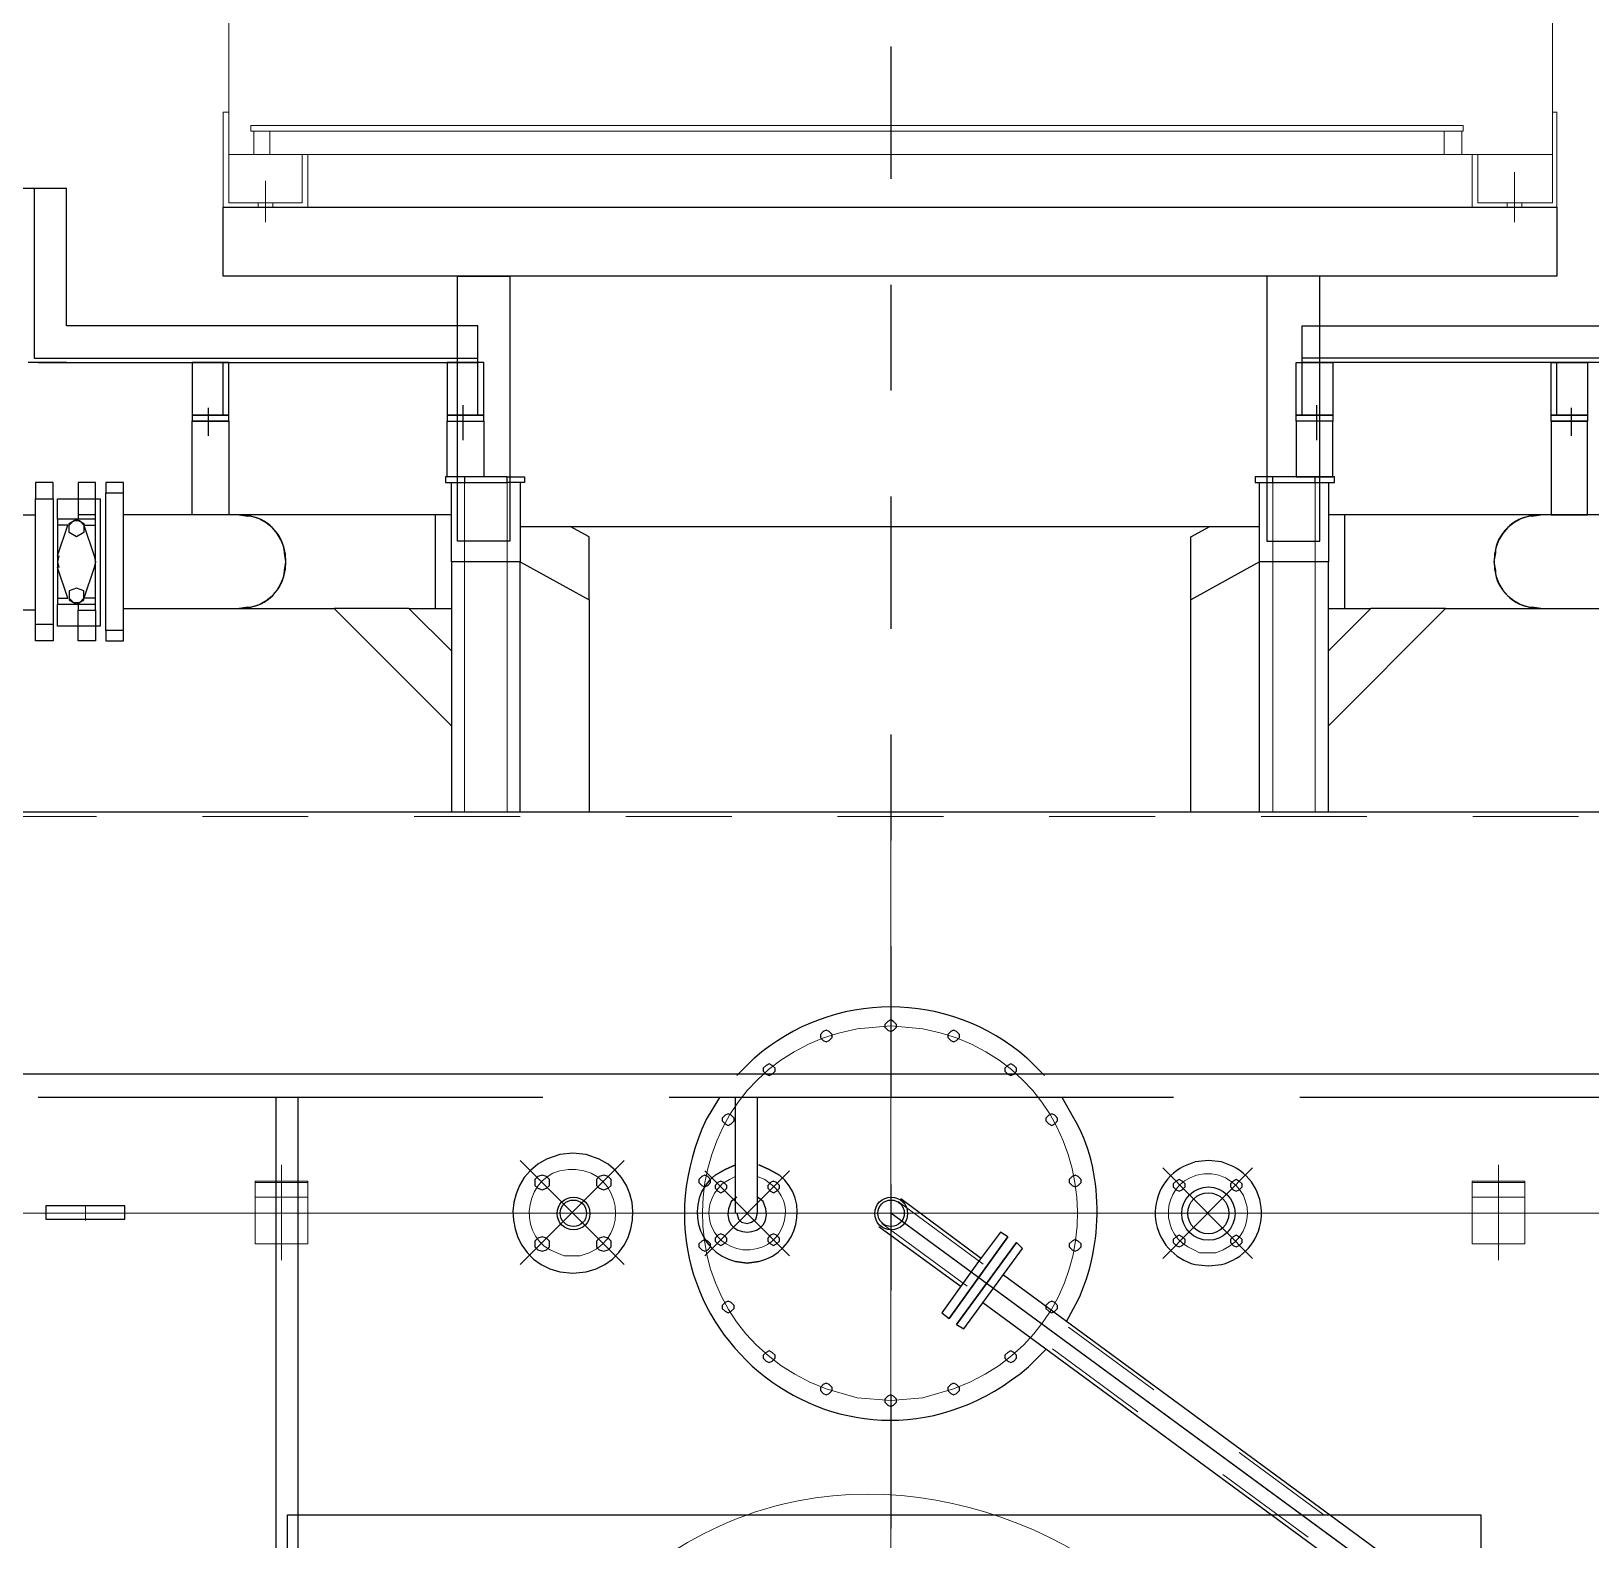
# Model space of a CAD drawing. Header units: metres. Extents: x 531689 to 532245, y 2673919 to 2674172.
# Drawn here: x 532024.292 to 532025.765, y 2674040.575 to 2674042 of the extents above; entities that cross this region are included whole.
import ezdxf

# ---------------------------------------------------------------- set-up
doc = ezdxf.new("R2010")
doc.units = ezdxf.units.M
doc.header["$MEASUREMENT"] = 0
doc.linetypes.add('CENTER', pattern=[2, 1.25, -0.25, 0.25, -0.25])
doc.linetypes.add('PDF_IMPORT', pattern=[1, 0.8, -0.2])
doc.layers.add('IDT', color=7, linetype='Continuous')

# ---------------------------------------------------------------- blocks, each defined once
blk = doc.blocks.new('IDT')
at = {"layer": 'IDT', "color": 8, "linetype": 'CENTER', "ltscale": 0.1}
blk.add_line((15.8275, 7.4232), (15.8275, 16.5476), dxfattribs=at)
at = {"layer": 'IDT', "color": 0, "lineweight": 25}
for p, q in [((15.2701, 9.6603), (15.2701, 14.3091)), ((16.3974, 14.3091), (16.3974, 9.6603)), ((15.7404, 9.4597), (15.2134, 9.847)), ((15.2037, 9.8332), (15.8275, 9.3754)), ((16.3877, 9.2661), (16.3877, 9.8359)), ((16.4085, 9.2661), (16.4085, 9.8359)), ((15.721, 9.4334), (15.1941, 9.8207)), ((16.3974, 9.6603), (15.2701, 9.6603)), ((15.8248, 9.5565), (15.822, 9.5538)), ((15.822, 9.5538), (15.822, 9.551)), ((15.822, 9.551), (15.8248, 9.5482)), ((15.8275, 9.5579), (15.8248, 9.5565)), ((15.8248, 9.5482), (15.8275, 9.5469)), ((15.8303, 9.5565), (15.8275, 9.5579)), ((15.8275, 9.5469), (15.8303, 9.5482)), ((15.8331, 9.5538), (15.8303, 9.5565)), ((15.8303, 9.5482), (15.8331, 9.551)), ((15.8331, 9.551), (15.8331, 9.5538)), ((15.7653, 9.5455), (15.7625, 9.5427)), ((15.7625, 9.5427), (15.7625, 9.54)), ((15.7625, 9.54), (15.7653, 9.5372)), ((15.7681, 9.5469), (15.7653, 9.5455)), ((15.7653, 9.5372), (15.7681, 9.5358)), ((15.7708, 9.5455), (15.7681, 9.5469)), ((15.7681, 9.5358), (15.7708, 9.5372)), ((15.7736, 9.5427), (15.7708, 9.5455)), ((15.7708, 9.5372), (15.7736, 9.54)), ((15.7736, 9.54), (15.7736, 9.5427)), ((15.8856, 9.5455), (15.8829, 9.5427)), ((15.8829, 9.5427), (15.8829, 9.54)), ((15.8829, 9.54), (15.8856, 9.5372)), ((15.8884, 9.5469), (15.8856, 9.5455)), ((15.8856, 9.5372), (15.8884, 9.5358)), ((15.8912, 9.5455), (15.8884, 9.5469)), ((15.8884, 9.5358), (15.8912, 9.5372)), ((15.8939, 9.5427), (15.8912, 9.5455)), ((15.8912, 9.5372), (15.8939, 9.54)), ((15.8939, 9.54), (15.8939, 9.5427)), ((15.6975, 9.5206), (15.6809, 9.504)), ((15.7113, 9.5151), (15.7086, 9.5123)), ((15.7086, 9.5123), (15.7086, 9.5095)), ((15.7086, 9.5095), (15.7113, 9.5068)), ((15.7141, 9.5164), (15.7113, 9.5151)), ((15.7113, 9.5068), (15.7141, 9.5054)), ((15.7169, 9.5151), (15.7141, 9.5164)), ((15.7141, 9.5054), (15.7169, 9.5068)), ((15.7196, 9.5123), (15.7169, 9.5151)), ((15.7169, 9.5068), (15.7196, 9.5095)), ((15.7196, 9.5095), (15.7196, 9.5123)), ((15.9396, 9.5151), (15.9368, 9.5123)), ((15.9368, 9.5123), (15.9368, 9.5095)), ((15.9368, 9.5095), (15.9396, 9.5068)), ((15.9423, 9.5164), (15.9396, 9.5151)), ((15.9396, 9.5068), (15.9423, 9.5054)), ((15.9451, 9.5151), (15.9423, 9.5164)), ((15.9423, 9.5054), (15.9451, 9.5068)), ((15.9479, 9.5123), (15.9451, 9.5151)), ((15.9451, 9.5068), (15.9479, 9.5095)), ((15.9479, 9.5095), (15.9479, 9.5123)), ((15.6616, 9.4777), (15.6505, 9.457)), ((15.7584, 9.4846), (15.703, 9.4086)), ((15.7086, 9.403), (15.7653, 9.4805)), ((15.7653, 9.4805), (15.7086, 9.403)), ((15.7722, 9.4749), (15.7169, 9.3975)), ((15.7169, 9.3975), (15.7722, 9.4749)), ((15.7653, 9.4805), (15.7584, 9.4846)), ((15.7791, 9.4694), (15.7722, 9.4749)), ((15.6726, 9.468), (15.6699, 9.4653)), ((15.6699, 9.4653), (15.6699, 9.4625)), ((15.6699, 9.4625), (15.6726, 9.4597)), ((15.6754, 9.4694), (15.6726, 9.468)), ((15.6726, 9.4597), (15.6754, 9.4583)), ((15.6782, 9.468), (15.6754, 9.4694)), ((15.6754, 9.4583), (15.6782, 9.4597)), ((15.6809, 9.4653), (15.6782, 9.468)), ((15.6782, 9.4597), (15.6809, 9.4625)), ((15.6809, 9.4625), (15.6809, 9.4653)), ((15.7445, 9.421), (15.7791, 9.4694)), ((15.9783, 9.468), (15.9755, 9.4653)), ((15.9755, 9.4653), (15.9755, 9.4625)), ((15.9755, 9.4625), (15.9783, 9.4597)), ((15.9811, 9.4694), (15.9783, 9.468)), ((15.9783, 9.4597), (15.9811, 9.4583)), ((15.9838, 9.468), (15.9811, 9.4694)), ((15.9811, 9.4583), (15.9838, 9.4597)), ((15.9866, 9.4653), (15.9838, 9.468)), ((15.9838, 9.4597), (15.9866, 9.4625)), ((15.9866, 9.4625), (15.9866, 9.4653)), ((15.8386, 9.3878), (15.7611, 9.4445)), ((16.1277, 9.4321), (16.1152, 9.4307)), ((16.1401, 9.4307), (16.1277, 9.4321)), ((15.5274, 9.4251), (15.5149, 9.4238)), ((15.5398, 9.4238), (15.5274, 9.4251)), ((15.7238, 9.3933), (15.7445, 9.421)), ((15.8179, 9.3615), (15.7418, 9.4182)), ((15.952, 9.421), (15.9631, 9.4224)), ((15.9631, 9.4224), (15.952, 9.421)), ((15.9631, 9.4224), (15.9741, 9.421)), ((15.9741, 9.421), (15.9631, 9.4224)), ((15.4983, 9.4058), (15.4956, 9.403)), ((15.4956, 9.403), (15.4956, 9.4003)), ((15.4956, 9.4003), (15.4983, 9.3975)), ((15.5011, 9.4072), (15.4983, 9.4058)), ((15.5039, 9.4058), (15.5011, 9.4072)), ((15.5066, 9.403), (15.5039, 9.4058)), ((15.5039, 9.3975), (15.5066, 9.4003)), ((15.5066, 9.4003), (15.5066, 9.403)), ((15.5523, 9.4058), (15.5495, 9.403)), ((15.5495, 9.403), (15.5495, 9.4003)), ((15.5495, 9.4003), (15.5523, 9.3975)), ((15.5551, 9.4072), (15.5523, 9.4058)), ((15.5578, 9.4058), (15.5551, 9.4072)), ((15.5606, 9.403), (15.5578, 9.4058)), ((15.5578, 9.3975), (15.5606, 9.4003)), ((15.5606, 9.4003), (15.5606, 9.403)), ((15.6505, 9.4099), (15.6477, 9.4072)), ((15.6477, 9.4072), (15.6477, 9.4044)), ((15.6477, 9.4044), (15.6505, 9.4016)), ((15.6533, 9.4113), (15.6505, 9.4099)), ((15.6505, 9.4016), (15.6533, 9.4003)), ((15.656, 9.4099), (15.6533, 9.4113)), ((15.6533, 9.4003), (15.656, 9.4016)), ((15.6588, 9.4072), (15.656, 9.4099)), ((15.656, 9.4016), (15.6588, 9.4044)), ((15.6588, 9.4044), (15.6588, 9.4072)), ((15.703, 9.4086), (15.7086, 9.403)), ((15.9354, 9.4044), (15.9327, 9.4016)), ((15.9327, 9.4016), (15.9327, 9.3989)), ((15.9382, 9.4058), (15.9354, 9.4044)), ((15.941, 9.4044), (15.9382, 9.4058)), ((15.9437, 9.4016), (15.941, 9.4044)), ((15.9437, 9.3989), (15.9437, 9.4016)), ((15.9852, 9.4044), (15.9824, 9.4016)), ((15.9824, 9.4016), (15.9824, 9.3989)), ((15.988, 9.4058), (15.9852, 9.4044)), ((15.9907, 9.4044), (15.988, 9.4058)), ((15.9935, 9.4016), (15.9907, 9.4044)), ((15.9935, 9.3989), (15.9935, 9.4016)), ((16.0004, 9.4099), (15.9977, 9.4072)), ((15.9977, 9.4072), (15.9977, 9.4044)), ((15.9977, 9.4044), (16.0004, 9.4016)), ((16.0032, 9.4113), (16.0004, 9.4099)), ((16.0004, 9.4016), (16.0032, 9.4003)), ((16.006, 9.4099), (16.0032, 9.4113)), ((16.0032, 9.4003), (16.006, 9.4016)), ((16.0087, 9.4072), (16.006, 9.4099)), ((16.006, 9.4016), (16.0087, 9.4044)), ((16.0087, 9.4044), (16.0087, 9.4072)), ((16.0945, 9.4099), (16.0917, 9.4072)), ((16.0917, 9.4072), (16.0917, 9.4016)), ((16.0917, 9.4016), (16.0945, 9.3989)), ((16.0986, 9.4113), (16.0945, 9.4099)), ((16.1028, 9.4099), (16.0986, 9.4113)), ((16.1055, 9.4072), (16.1028, 9.4099)), ((16.1028, 9.3989), (16.1055, 9.4016)), ((16.1055, 9.4016), (16.1055, 9.4072)), ((16.1526, 9.4099), (16.1498, 9.4072)), ((16.1498, 9.4072), (16.1498, 9.4016)), ((16.1498, 9.4016), (16.1526, 9.3989)), ((16.1567, 9.4113), (16.1526, 9.4099)), ((16.1609, 9.4099), (16.1567, 9.4113)), ((16.1636, 9.4072), (16.1609, 9.4099)), ((16.1609, 9.3989), (16.1636, 9.4016)), ((16.1636, 9.4016), (16.1636, 9.4072)), ((15.4983, 9.3975), (15.5011, 9.3961)), ((15.5011, 9.3961), (15.5039, 9.3975)), ((15.5523, 9.3975), (15.5551, 9.3961)), ((15.5551, 9.3961), (15.5578, 9.3975)), ((15.7169, 9.3975), (15.7238, 9.3933)), ((15.9327, 9.3989), (15.9354, 9.3961)), ((15.9354, 9.3961), (15.9382, 9.3947)), ((15.9382, 9.3947), (15.941, 9.3961)), ((15.941, 9.3961), (15.9437, 9.3989)), ((15.9631, 9.385), (15.9589, 9.3837)), ((15.9686, 9.3837), (15.9631, 9.385)), ((15.9824, 9.3989), (15.9852, 9.3961)), ((15.9852, 9.3961), (15.988, 9.3947)), ((15.988, 9.3947), (15.9907, 9.3961)), ((15.9907, 9.3961), (15.9935, 9.3989)), ((16.0945, 9.3989), (16.0986, 9.3975)), ((16.0986, 9.3975), (16.1028, 9.3989)), ((16.1526, 9.3989), (16.1567, 9.3975)), ((16.1567, 9.3975), (16.1609, 9.3989)), ((15.9548, 9.3809), (15.9534, 9.3754)), ((15.9534, 9.3754), (15.9534, 9.2661)), ((15.9589, 9.3837), (15.9548, 9.3809)), ((15.9714, 9.3809), (15.9686, 9.3837)), ((15.9728, 9.3754), (15.9714, 9.3809)), ((15.9741, 9.3754), (15.9741, 9.2661)), ((16.6256, 9.3809), (16.5509, 9.3809)), ((16.5509, 9.3809), (16.5509, 9.3684)), ((16.6256, 9.3684), (16.6256, 9.3809)), ((15.9382, 9.356), (15.9354, 9.3546)), ((15.941, 9.3546), (15.9382, 9.356)), ((15.9479, 9.3643), (15.9534, 9.3601)), ((15.9728, 9.3601), (15.9783, 9.3643)), ((15.988, 9.356), (15.9852, 9.3546)), ((15.9907, 9.3546), (15.988, 9.356)), ((16.5509, 9.3684), (16.6256, 9.3684)), ((15.4983, 9.3532), (15.4956, 9.3505)), ((15.4956, 9.3505), (15.4956, 9.3477)), ((15.4956, 9.3477), (15.4983, 9.3449)), ((15.5011, 9.3546), (15.4983, 9.3532)), ((15.4983, 9.3449), (15.5011, 9.3435)), ((15.5039, 9.3532), (15.5011, 9.3546)), ((15.5011, 9.3435), (15.5039, 9.3449)), ((15.5066, 9.3505), (15.5039, 9.3532)), ((15.5039, 9.3449), (15.5066, 9.3477)), ((15.5066, 9.3477), (15.5066, 9.3505)), ((15.5523, 9.3532), (15.5495, 9.3505)), ((15.5495, 9.3505), (15.5495, 9.3477)), ((15.5495, 9.3477), (15.5523, 9.3449)), ((15.5551, 9.3546), (15.5523, 9.3532)), ((15.5523, 9.3449), (15.5551, 9.3435)), ((15.5578, 9.3532), (15.5551, 9.3546)), ((15.5551, 9.3435), (15.5578, 9.3449)), ((15.5606, 9.3505), (15.5578, 9.3532)), ((15.5578, 9.3449), (15.5606, 9.3477)), ((15.5606, 9.3477), (15.5606, 9.3505)), ((15.6505, 9.3491), (15.6477, 9.3463)), ((15.6477, 9.3463), (15.6477, 9.3435)), ((15.6477, 9.3435), (15.6505, 9.3408)), ((15.6533, 9.3505), (15.6505, 9.3491)), ((15.6505, 9.3408), (15.6533, 9.3394)), ((15.656, 9.3491), (15.6533, 9.3505)), ((15.6533, 9.3394), (15.656, 9.3408)), ((15.6588, 9.3463), (15.656, 9.3491)), ((15.656, 9.3408), (15.6588, 9.3435)), ((15.6588, 9.3435), (15.6588, 9.3463)), ((15.9354, 9.3546), (15.9327, 9.3518)), ((15.9327, 9.3518), (15.9327, 9.3491)), ((15.9327, 9.3491), (15.9354, 9.3463)), ((15.9354, 9.3463), (15.9382, 9.3449)), ((15.9382, 9.3449), (15.941, 9.3463)), ((15.9437, 9.3518), (15.941, 9.3546)), ((15.941, 9.3463), (15.9437, 9.3491)), ((15.9437, 9.3491), (15.9437, 9.3518)), ((15.9852, 9.3546), (15.9824, 9.3518)), ((15.9824, 9.3518), (15.9824, 9.3491)), ((15.9824, 9.3491), (15.9852, 9.3463)), ((15.9852, 9.3463), (15.988, 9.3449)), ((15.988, 9.3449), (15.9907, 9.3463)), ((15.9935, 9.3518), (15.9907, 9.3546)), ((15.9907, 9.3463), (15.9935, 9.3491)), ((15.9935, 9.3491), (15.9935, 9.3518)), ((16.0004, 9.3491), (15.9977, 9.3463)), ((15.9977, 9.3463), (15.9977, 9.3435)), ((15.9977, 9.3435), (16.0004, 9.3408)), ((16.0032, 9.3505), (16.0004, 9.3491)), ((16.0004, 9.3408), (16.0032, 9.3394)), ((16.006, 9.3491), (16.0032, 9.3505)), ((16.0032, 9.3394), (16.006, 9.3408)), ((16.0087, 9.3463), (16.006, 9.3491)), ((16.006, 9.3408), (16.0087, 9.3435)), ((16.0087, 9.3435), (16.0087, 9.3463)), ((16.0945, 9.3518), (16.0917, 9.3491)), ((16.0917, 9.3491), (16.0917, 9.3435)), ((16.0917, 9.3435), (16.0945, 9.3408)), ((16.0986, 9.3532), (16.0945, 9.3518)), ((16.0945, 9.3408), (16.0986, 9.3394)), ((16.1028, 9.3518), (16.0986, 9.3532)), ((16.0986, 9.3394), (16.1028, 9.3408)), ((16.1055, 9.3491), (16.1028, 9.3518)), ((16.1028, 9.3408), (16.1055, 9.3435)), ((16.1055, 9.3435), (16.1055, 9.3491)), ((16.1526, 9.3518), (16.1498, 9.3491)), ((16.1498, 9.3491), (16.1498, 9.3435)), ((16.1498, 9.3435), (16.1526, 9.3408)), ((16.1567, 9.3532), (16.1526, 9.3518)), ((16.1526, 9.3408), (16.1567, 9.3394)), ((16.1609, 9.3518), (16.1567, 9.3532)), ((16.1567, 9.3394), (16.1609, 9.3408)), ((16.1636, 9.3491), (16.1609, 9.3518)), ((16.1609, 9.3408), (16.1636, 9.3435)), ((16.1636, 9.3435), (16.1636, 9.3491)), ((15.5039, 9.3311), (15.5149, 9.3269)), ((15.5149, 9.3269), (15.5274, 9.3256)), ((15.5274, 9.3256), (15.5398, 9.3269)), ((15.5398, 9.3269), (15.5509, 9.3311)), ((15.9423, 9.3339), (15.9327, 9.3394)), ((15.9327, 9.3394), (15.9423, 9.3339)), ((15.952, 9.3297), (15.9423, 9.3339)), ((15.9423, 9.3339), (15.952, 9.3297)), ((15.9838, 9.3339), (15.9741, 9.3297)), ((15.9741, 9.3297), (15.9838, 9.3339)), ((15.9935, 9.3394), (15.9838, 9.3339)), ((15.9838, 9.3339), (15.9935, 9.3394)), ((16.1028, 9.3242), (16.1152, 9.32)), ((16.1152, 9.32), (16.1277, 9.3186)), ((16.1277, 9.3186), (16.1401, 9.32)), ((16.1401, 9.32), (16.1526, 9.3242)), ((15.6546, 9.2855), (15.6657, 9.2661)), ((15.6726, 9.291), (15.6699, 9.2882)), ((15.6699, 9.2882), (15.6699, 9.2855)), ((15.6699, 9.2855), (15.6726, 9.2827)), ((15.6754, 9.2924), (15.6726, 9.291)), ((15.6726, 9.2827), (15.6754, 9.2813)), ((15.6782, 9.291), (15.6754, 9.2924)), ((15.6754, 9.2813), (15.6782, 9.2827)), ((15.6809, 9.2882), (15.6782, 9.291)), ((15.6782, 9.2827), (15.6809, 9.2855)), ((15.6809, 9.2855), (15.6809, 9.2882)), ((15.9783, 9.291), (15.9755, 9.2882)), ((15.9755, 9.2882), (15.9755, 9.2855)), ((15.9755, 9.2855), (15.9783, 9.2827)), ((15.9811, 9.2924), (15.9783, 9.291)), ((15.9783, 9.2827), (15.9811, 9.2813)), ((15.9838, 9.291), (15.9811, 9.2924)), ((15.9811, 9.2813), (15.9838, 9.2827)), ((15.9866, 9.2882), (15.9838, 9.291)), ((15.9838, 9.2827), (15.9866, 9.2855)), ((15.9866, 9.2855), (15.9866, 9.2882)), ((15.9894, 9.2661), (16.0018, 9.2868)), ((15.8275, 9.244), (15.8275, 9.2661)), ((14.9644, 9.244), (16.692, 9.244)), ((15.6823, 9.2453), (15.6989, 9.2287)), ((15.7113, 9.244), (15.7086, 9.2412)), ((15.7086, 9.2412), (15.7086, 9.2384)), ((15.7086, 9.2384), (15.7113, 9.2357)), ((15.7141, 9.2453), (15.7113, 9.244)), ((15.7169, 9.244), (15.7141, 9.2453)), ((15.7196, 9.2412), (15.7169, 9.244)), ((15.7169, 9.2357), (15.7196, 9.2384)), ((15.7196, 9.2384), (15.7196, 9.2412)), ((15.9396, 9.244), (15.9368, 9.2412)), ((15.9368, 9.2412), (15.9368, 9.2384)), ((15.9368, 9.2384), (15.9396, 9.2357)), ((15.9423, 9.2453), (15.9396, 9.244)), ((15.9451, 9.244), (15.9423, 9.2453)), ((15.9479, 9.2412), (15.9451, 9.244)), ((15.9451, 9.2357), (15.9479, 9.2384)), ((15.9479, 9.2384), (15.9479, 9.2412)), ((15.9562, 9.2287), (15.9728, 9.2453)), ((15.7113, 9.2357), (15.7141, 9.2343)), ((15.7141, 9.2343), (15.7169, 9.2357)), ((15.9396, 9.2357), (15.9423, 9.2343)), ((15.9423, 9.2343), (15.9451, 9.2357)), ((15.7653, 9.2121), (15.7625, 9.2094)), ((15.7625, 9.2094), (15.7625, 9.2066)), ((15.7681, 9.2135), (15.7653, 9.2121)), ((15.7708, 9.2121), (15.7681, 9.2135)), ((15.7736, 9.2094), (15.7708, 9.2121)), ((15.7736, 9.2066), (15.7736, 9.2094)), ((15.8856, 9.2121), (15.8829, 9.2094)), ((15.8829, 9.2094), (15.8829, 9.2066)), ((15.8884, 9.2135), (15.8856, 9.2121)), ((15.8912, 9.2121), (15.8884, 9.2135)), ((15.8939, 9.2094), (15.8912, 9.2121)), ((15.8939, 9.2066), (15.8939, 9.2094)), ((15.7625, 9.2066), (15.7653, 9.2038)), ((15.7653, 9.2038), (15.7681, 9.2025)), ((15.7681, 9.2025), (15.7708, 9.2038)), ((15.7708, 9.2038), (15.7736, 9.2066)), ((15.8248, 9.2025), (15.822, 9.1997)), ((15.822, 9.1997), (15.822, 9.1969)), ((15.822, 9.1969), (15.8248, 9.1942)), ((15.8275, 9.2038), (15.8248, 9.2025)), ((15.8248, 9.1942), (15.8275, 9.1928)), ((15.8303, 9.2025), (15.8275, 9.2038)), ((15.8275, 9.1928), (15.8303, 9.1942)), ((15.8331, 9.1997), (15.8303, 9.2025)), ((15.8303, 9.1942), (15.8331, 9.1969)), ((15.8331, 9.1969), (15.8331, 9.1997)), ((15.8829, 9.2066), (15.8856, 9.2038)), ((15.8856, 9.2038), (15.8884, 9.2025)), ((15.8884, 9.2025), (15.8912, 9.2038)), ((15.8912, 9.2038), (15.8939, 9.2066)), ((14.7777, 8.9964), (16.8787, 8.9964)), ((15.414, 8.9964), (15.414, 8.7599)), ((15.479, 8.9964), (15.479, 8.7599)), ((15.544, 8.9964), (15.544, 8.7958)), ((16.1125, 8.7958), (16.1125, 8.9964)), ((16.1775, 8.9964), (16.1775, 8.7599)), ((16.2425, 8.7599), (16.2425, 8.9964)), ((15.414, 8.9148), (15.3033, 8.8041)), ((16.3531, 8.8041), (16.2425, 8.9148)), ((15.3739, 8.8041), (15.414, 8.8442)), ((16.2425, 8.8442), (16.2826, 8.8041)), ((16.5689, 8.8345), (16.5523, 8.8345)), ((16.5523, 8.8345), (16.5523, 8.8249)), ((16.5689, 8.8249), (16.5689, 8.8345)), ((16.5786, 8.8207), (16.5786, 8.8345)), ((16.5786, 8.8345), (16.5952, 8.8345)), ((16.5952, 8.8345), (16.5952, 8.8207)), ((16.6187, 8.8193), (16.6187, 8.8345)), ((16.6187, 8.8345), (16.6353, 8.8345)), ((16.6353, 8.8345), (16.6353, 8.8193)), ((16.5523, 8.8249), (16.5689, 8.8249)), ((16.5523, 8.8249), (16.5523, 8.6948)), ((16.5689, 8.8249), (16.5689, 8.6948)), ((16.5744, 8.7004), (16.5744, 8.8207)), ((16.5744, 8.8207), (16.5786, 8.8207)), ((16.5786, 8.8207), (16.5952, 8.8207)), ((16.5786, 8.8055), (16.5786, 8.8207)), ((16.5952, 8.8207), (16.5952, 8.8055)), ((16.5952, 8.8207), (16.6145, 8.8207)), ((16.6145, 8.8207), (16.6145, 8.8)), ((16.6187, 8.7004), (16.6187, 8.8193)), ((16.6187, 8.8193), (16.6353, 8.8193)), ((16.6353, 8.8193), (16.6353, 8.7004)), ((15.2134, 8.8041), (15.1041, 8.8041)), ((15.3033, 8.8041), (15.2134, 8.8041)), ((15.2245, 8.8027), (15.2134, 8.8041)), ((15.2134, 8.8041), (15.2217, 8.8027)), ((15.3033, 8.8041), (15.3739, 8.8041)), ((15.3988, 8.8041), (15.3739, 8.8041)), ((15.414, 8.8041), (15.3988, 8.8041)), ((15.3988, 8.7156), (15.3988, 8.8041)), ((15.479, 8.7599), (15.544, 8.7958)), ((15.544, 8.7958), (15.544, 8.7363)), ((16.1775, 8.7599), (16.1125, 8.7958)), ((16.1125, 8.7958), (16.1125, 8.7363)), ((16.2826, 8.8041), (16.2425, 8.8041)), ((16.2577, 8.7156), (16.2577, 8.8041)), ((16.2826, 8.8041), (16.3531, 8.8041)), ((16.443, 8.8041), (16.3531, 8.8041)), ((16.443, 8.8041), (16.432, 8.8027)), ((16.4347, 8.8027), (16.443, 8.8041)), ((16.5523, 8.8041), (16.443, 8.8041)), ((16.5952, 8.8055), (16.5786, 8.8055)), ((16.5786, 8.8055), (16.5786, 8.8)), ((16.6145, 8.8), (16.5786, 8.8)), ((16.5786, 8.8), (16.5786, 8.7944)), ((16.5966, 8.8), (16.5896, 8.7958)), ((16.5896, 8.7944), (16.5938, 8.7986)), ((16.5896, 8.7958), (16.5896, 8.7875)), ((16.5938, 8.7986), (16.5993, 8.7986)), ((16.5952, 8.8), (16.5952, 8.8055)), ((16.6035, 8.7958), (16.5966, 8.8)), ((16.5993, 8.7986), (16.6035, 8.7944)), ((16.6035, 8.7875), (16.6035, 8.7958)), ((16.6145, 8.7944), (16.6145, 8.8)), ((16.6353, 8.8055), (17.2162, 8.8055)), ((16.5786, 8.7944), (16.5786, 8.7599)), ((16.5786, 8.7944), (16.5896, 8.7944)), ((16.58, 8.7654), (16.5896, 8.7944)), ((16.5896, 8.7875), (16.5966, 8.7848)), ((16.5966, 8.7848), (16.6035, 8.7875)), ((16.6145, 8.7944), (16.6049, 8.7944)), ((16.6049, 8.7944), (16.6145, 8.7654)), ((16.6145, 8.7599), (16.6145, 8.7944)), ((15.2577, 8.7599), (15.2563, 8.7682)), ((16.4002, 8.7682), (16.3988, 8.7599)), ((15.2563, 8.7516), (15.2577, 8.7599)), ((15.414, 8.6852), (15.414, 8.7599)), ((15.414, 8.7599), (15.4264, 8.7599)), ((15.4264, 8.7599), (15.4665, 8.7599)), ((15.4665, 8.7599), (15.479, 8.7599)), ((15.479, 8.7599), (15.479, 8.6852)), ((16.1775, 8.6852), (16.1775, 8.7599)), ((16.1775, 8.7599), (16.1899, 8.7599)), ((16.1899, 8.7599), (16.23, 8.7599)), ((16.23, 8.7599), (16.2425, 8.7599)), ((16.2425, 8.7599), (16.2425, 8.6852)), ((16.3988, 8.7599), (16.4002, 8.7516)), ((16.5786, 8.7599), (16.58, 8.7654)), ((16.5786, 8.7599), (16.5786, 8.7253)), ((16.58, 8.7543), (16.5786, 8.7599)), ((16.5896, 8.7253), (16.58, 8.7543)), ((16.6145, 8.7543), (16.6049, 8.7253)), ((16.6145, 8.7599), (16.6132, 8.7654)), ((16.6132, 8.7543), (16.6145, 8.7599)), ((16.6145, 8.7253), (16.6145, 8.7599)), ((15.4721, 8.7405), (15.4223, 8.7405)), ((15.4223, 8.7405), (15.4223, 8.4901)), ((15.4721, 8.4901), (15.4721, 8.7405)), ((16.1872, 8.7405), (16.2369, 8.7405)), ((16.1872, 8.4901), (16.1872, 8.7405)), ((16.2369, 8.7405), (16.2369, 8.4901)), ((16.1775, 8.7267), (15.479, 8.7267)), ((15.544, 8.7363), (15.526, 8.7267)), ((16.1125, 8.7363), (16.1304, 8.7267)), ((16.5786, 8.7253), (16.5786, 8.7197)), ((16.5896, 8.7253), (16.5786, 8.7253)), ((16.5896, 8.7322), (16.5966, 8.7363)), ((16.5896, 8.7239), (16.5896, 8.7322)), ((16.5938, 8.7211), (16.5896, 8.7253)), ((16.5966, 8.7197), (16.5896, 8.7239)), ((16.5966, 8.7363), (16.6035, 8.7322)), ((16.6035, 8.7239), (16.5966, 8.7197)), ((16.6035, 8.7253), (16.5993, 8.7211)), ((16.6035, 8.7322), (16.6035, 8.7239)), ((16.6049, 8.7253), (16.6145, 8.7253)), ((16.6145, 8.7197), (16.6145, 8.7253)), ((15.1041, 8.7156), (15.2134, 8.7156)), ((15.2037, 8.7156), (15.1692, 8.7156)), ((15.1692, 8.7156), (15.1692, 8.6271)), ((15.2037, 8.6271), (15.2037, 8.7156)), ((15.2217, 8.717), (15.2134, 8.7156)), ((15.2134, 8.7156), (15.2245, 8.717)), ((15.2134, 8.7156), (15.3988, 8.7156)), ((15.3988, 8.7156), (15.414, 8.7156)), ((16.2425, 8.7156), (16.2577, 8.7156)), ((16.2577, 8.7156), (16.443, 8.7156)), ((16.432, 8.717), (16.443, 8.7156)), ((16.443, 8.7156), (16.4347, 8.717)), ((16.443, 8.7156), (16.5523, 8.7156)), ((16.4527, 8.6271), (16.4527, 8.7156)), ((16.4527, 8.7156), (16.4873, 8.7156)), ((16.4873, 8.7156), (16.4873, 8.6271)), ((16.5786, 8.7197), (16.6145, 8.7197)), ((16.5786, 8.7197), (16.5786, 8.7156)), ((16.5786, 8.7156), (16.5786, 8.7004)), ((16.5786, 8.7156), (16.5952, 8.7156)), ((16.5993, 8.7211), (16.5938, 8.7211)), ((16.5952, 8.7156), (16.5952, 8.7197)), ((16.5952, 8.7004), (16.5952, 8.7156)), ((16.6145, 8.7197), (16.6145, 8.7004)), ((17.2162, 8.7156), (16.6353, 8.7156)), ((16.5689, 8.6948), (16.5523, 8.6948)), ((16.5523, 8.6948), (16.5523, 8.6852)), ((16.5689, 8.6852), (16.5689, 8.6948)), ((16.5786, 8.7004), (16.5744, 8.7004)), ((16.5786, 8.7004), (16.5786, 8.6852)), ((16.5952, 8.7004), (16.5786, 8.7004)), ((16.5952, 8.6852), (16.5952, 8.7004)), ((16.6145, 8.7004), (16.5952, 8.7004)), ((16.6353, 8.7004), (16.6187, 8.7004)), ((16.6187, 8.7004), (16.6187, 8.6852)), ((16.6353, 8.6852), (16.6353, 8.7004)), ((15.4264, 8.6852), (15.4084, 8.6852)), ((15.4084, 8.6852), (15.4084, 8.6796)), ((15.4084, 8.6796), (15.4264, 8.6796)), ((15.4444, 8.6796), (15.4098, 8.6796)), ((15.4098, 8.6796), (15.4098, 8.6271)), ((15.4665, 8.6852), (15.4264, 8.6852)), ((15.4264, 8.6852), (15.4264, 8.6796)), ((15.4264, 8.6796), (15.4665, 8.6796)), ((15.4444, 8.6271), (15.4444, 8.6796)), ((15.4665, 8.6852), (15.4665, 8.6796)), ((15.4831, 8.6852), (15.4665, 8.6852)), ((15.4665, 8.6796), (15.4831, 8.6796)), ((15.4831, 8.6796), (15.4831, 8.6852)), ((16.1733, 8.6796), (16.1733, 8.6852)), ((16.1733, 8.6852), (16.1899, 8.6852)), ((16.1899, 8.6796), (16.1733, 8.6796)), ((16.23, 8.6852), (16.1899, 8.6852)), ((16.1899, 8.6852), (16.1899, 8.6796)), ((16.1899, 8.6796), (16.23, 8.6796)), ((16.212, 8.6271), (16.212, 8.6796)), ((16.212, 8.6796), (16.2466, 8.6796)), ((16.23, 8.6796), (16.23, 8.6852)), ((16.248, 8.6852), (16.23, 8.6852)), ((16.23, 8.6796), (16.248, 8.6796)), ((16.2466, 8.6796), (16.2466, 8.6271)), ((16.248, 8.6796), (16.248, 8.6852)), ((16.5523, 8.6852), (16.5689, 8.6852)), ((16.5786, 8.6852), (16.5952, 8.6852)), ((16.6187, 8.6852), (16.6353, 8.6852)), ((15.1844, 8.6409), (15.1844, 8.6146)), ((15.425, 8.6451), (15.425, 8.6119)), ((16.2314, 8.6451), (16.2314, 8.6119)), ((16.4721, 8.6409), (16.4721, 8.6146)), ((15.1692, 8.6271), (15.2037, 8.6271)), ((15.1692, 8.6215), (15.1692, 8.6271)), ((15.2037, 8.6271), (15.1692, 8.6271)), ((15.1692, 8.6271), (15.2037, 8.6271)), ((15.1692, 8.6215), (15.2037, 8.6215)), ((15.1692, 8.5717), (15.1692, 8.6215)), ((15.2037, 8.6215), (15.1692, 8.6215)), ((15.1982, 8.6215), (15.1982, 8.5717)), ((15.2037, 8.6271), (15.2037, 8.6215)), ((15.2037, 8.6215), (15.2037, 8.5717)), ((15.4098, 8.6271), (15.4444, 8.6271)), ((15.4098, 8.6215), (15.4098, 8.6271)), ((15.4098, 8.6271), (15.4444, 8.6271)), ((15.4098, 8.6215), (15.4444, 8.6215)), ((15.4098, 8.5717), (15.4098, 8.6215)), ((15.4444, 8.6215), (15.4098, 8.6215)), ((15.4389, 8.6215), (15.4389, 8.5717)), ((15.4444, 8.6271), (15.4444, 8.6215)), ((15.4444, 8.6215), (15.4444, 8.5717)), ((16.2466, 8.6271), (16.212, 8.6271)), ((16.212, 8.6271), (16.212, 8.6215)), ((16.2466, 8.6271), (16.212, 8.6271)), ((16.2466, 8.6215), (16.212, 8.6215)), ((16.212, 8.6215), (16.212, 8.5717)), ((16.212, 8.6215), (16.2466, 8.6215)), ((16.2176, 8.6215), (16.2176, 8.5717)), ((16.2466, 8.6215), (16.2466, 8.6271)), ((16.2466, 8.5717), (16.2466, 8.6215)), ((16.4873, 8.6271), (16.4527, 8.6271)), ((16.4527, 8.6271), (16.4527, 8.6215)), ((16.4527, 8.6271), (16.4873, 8.6271)), ((16.4873, 8.6271), (16.4527, 8.6271)), ((16.4873, 8.6215), (16.4527, 8.6215)), ((16.4527, 8.6215), (16.4527, 8.5717)), ((16.4527, 8.6215), (16.4873, 8.6215)), ((16.4582, 8.6215), (16.4582, 8.5717)), ((16.4873, 8.6215), (16.4873, 8.6271)), ((16.4873, 8.5717), (16.4873, 8.6215)), ((15.0198, 8.5676), (15.4389, 8.5676)), ((15.0239, 8.5717), (15.4389, 8.5717)), ((15.2037, 8.5717), (15.1692, 8.5717)), ((15.4444, 8.5717), (15.4098, 8.5717)), ((15.4389, 8.5717), (15.4389, 8.5372)), ((16.212, 8.5717), (16.2466, 8.5717)), ((16.6367, 8.5676), (16.2176, 8.5676)), ((16.4527, 8.5717), (16.4873, 8.5717)), ((16.6062, 8.5717), (16.6422, 8.5717)), ((16.6367, 8.4072), (16.6367, 8.5676)), ((15.4389, 8.5372), (15.0502, 8.5372)), ((15.1982, 8.4901), (16.4582, 8.4901)), ((15.1982, 8.4251), (15.1982, 8.4901)), ((15.4223, 8.4901), (15.4721, 8.4901)), ((16.2369, 8.4901), (16.1872, 8.4901)), ((16.4582, 8.4901), (16.4582, 8.4251)), ((16.4582, 8.4251), (15.1982, 8.4251))]:
    blk.add_line(p, q, dxfattribs=at)
at = {"layer": 'IDT', "color": 0, "linetype": 'PDF_IMPORT', "lineweight": 9, "ltscale": 0.0125}
for p, q in [((15.8358, 9.385), (15.212, 9.8442)), ((15.8206, 9.3643), (15.1968, 9.8235))]:
    blk.add_line(p, q, dxfattribs=at)
at = {"layer": 'IDT', "color": 0, "lineweight": 9}
for p, q in [((15.8275, 9.3754), (15.2037, 9.8332)), ((15.7681, 9.5413), (15.7971, 9.5496)), ((15.7971, 9.5496), (15.8275, 9.5524)), ((15.8275, 9.5524), (15.8593, 9.5496)), ((15.8593, 9.5496), (15.8884, 9.5413)), ((15.2535, 9.4196), (15.2535, 9.3297)), ((16.4029, 9.4196), (16.4029, 9.3297)), ((15.8275, 9.1983), (15.7971, 9.2011)), ((15.8593, 9.2011), (15.8275, 9.1983)), ((15.2383, 8.3919), (15.2383, 8.439)), ((16.4181, 8.4002), (16.4181, 8.439)), ((15.2314, 8.421), (15.2314, 8.4251)), ((15.2452, 8.421), (15.2452, 8.4251)), ((16.4112, 8.421), (16.4112, 8.4251)), ((16.4251, 8.421), (16.4251, 8.4251)), ((15.2881, 8.3532), (15.2881, 8.3753)), ((15.3047, 8.3532), (15.3047, 8.3753)), ((16.414, 8.3532), (16.414, 8.3753)), ((16.4292, 8.3532), (16.4292, 8.3753)), ((15.2867, 8.3477), (15.2867, 8.3532)), ((15.2867, 8.3532), (16.432, 8.3532)), ((16.432, 8.3477), (15.2867, 8.3477)), ((16.432, 8.3532), (16.432, 8.3477))]:
    blk.add_line(p, q, dxfattribs=at)
at = {"layer": 'IDT', "color": 0, "lineweight": 13}
for p, q in [((15.8275, 8.948), (15.8275, 9.8014)), ((15.4859, 9.3325), (15.5703, 9.4182)), ((15.5703, 9.3325), (15.4859, 9.4182)), ((15.923, 9.3352), (16.0032, 9.4155)), ((16.0032, 9.3352), (15.923, 9.4155)), ((16.0793, 9.3256), (16.1775, 9.4238)), ((16.1775, 9.3256), (16.0793, 9.4238)), ((16.1125, 9.4127), (16.1208, 9.4155)), ((16.1208, 9.4155), (16.1277, 9.4155)), ((16.1277, 9.4155), (16.136, 9.4155)), ((16.136, 9.4155), (16.1429, 9.4127)), ((15.5136, 9.4099), (15.5205, 9.4127)), ((15.5205, 9.4127), (15.5274, 9.4127)), ((15.5274, 9.4127), (15.5357, 9.4127)), ((15.5357, 9.4127), (15.5412, 9.4099)), ((15.9534, 9.4086), (15.9603, 9.4099)), ((15.9603, 9.4099), (15.9672, 9.4099)), ((16.9714, 9.3754), (14.6851, 9.3754)), ((16.6311, 9.3754), (16.5468, 9.3754)), ((16.5883, 9.3684), (16.5883, 9.3823)), ((15.9465, 9.3435), (15.941, 9.3477)), ((15.9534, 9.3408), (15.9465, 9.3435)), ((15.9797, 9.3435), (15.9741, 9.3408)), ((15.9866, 9.3477), (15.9797, 9.3435)), ((15.5315, 9.338), (15.5246, 9.338)), ((15.5385, 9.3394), (15.5315, 9.338)), ((16.1318, 9.3339), (16.1249, 9.3339)), ((16.1401, 9.3352), (16.1318, 9.3339)), ((15.4264, 8.9964), (15.4264, 8.7599)), ((15.4665, 8.9964), (15.4665, 8.7599)), ((16.1899, 8.9964), (16.1899, 8.7599)), ((16.23, 8.9964), (16.23, 8.7599)), ((15.4264, 8.7599), (15.4264, 8.6852)), ((15.4665, 8.7599), (15.4665, 8.6852)), ((16.1899, 8.7599), (16.1899, 8.6852)), ((16.23, 8.7599), (16.23, 8.6852))]:
    blk.add_line(p, q, dxfattribs=at)
at = {"layer": 'IDT', "color": 0, "lineweight": 15}
for p, q in [((15.2784, 9.4044), (15.2286, 9.4044)), ((15.2286, 9.4044), (15.2286, 9.3449)), ((15.2784, 9.3449), (15.2784, 9.4044)), ((16.378, 9.3449), (16.378, 9.4044)), ((16.378, 9.4044), (16.4278, 9.4044)), ((16.4278, 9.4044), (16.4278, 9.3449)), ((15.2286, 9.3601), (15.2784, 9.3601)), ((16.4278, 9.3601), (16.378, 9.3601)), ((15.2286, 9.3463), (15.2784, 9.3463)), ((15.2286, 9.3449), (15.2784, 9.3449)), ((16.4278, 9.3463), (16.378, 9.3463)), ((16.4278, 9.3449), (16.378, 9.3449)), ((15.2784, 8.4251), (15.1982, 8.4251)), ((15.1982, 8.4251), (15.1982, 8.3352)), ((15.2023, 8.3352), (15.2023, 8.421)), ((15.2023, 8.421), (15.2729, 8.421)), ((15.2729, 8.421), (15.2729, 8.3753)), ((15.2784, 8.3753), (15.2784, 8.4251)), ((16.378, 8.3753), (16.378, 8.4251)), ((16.378, 8.4251), (16.4582, 8.4251)), ((16.4527, 8.421), (16.3836, 8.421)), ((16.3836, 8.421), (16.3836, 8.3753)), ((16.4527, 8.3352), (16.4527, 8.421)), ((16.4582, 8.4251), (16.4582, 8.3352)), ((16.4527, 8.3753), (15.2023, 8.3753)), ((15.2023, 8.3753), (15.2023, 8.0904)), ((16.4527, 8.0904), (16.4527, 8.3753)), ((15.1982, 8.3352), (15.2023, 8.3352)), ((16.4582, 8.3352), (16.4527, 8.3352))]:
    blk.add_line(p, q, dxfattribs=at)
at = {"layer": 'IDT', "color": 0, "linetype": 'PDF_IMPORT', "lineweight": 25, "ltscale": 0.595833}
blk.add_line((14.9644, 9.2661), (16.692, 9.2661), dxfattribs=at)
at = {"layer": 'IDT', "color": 0, "linetype": 'PDF_IMPORT', "lineweight": 13, "ltscale": 0.014167}
blk.add_line((14.7777, 9.0005), (16.8441, 9.0005), dxfattribs=at)
at = {"layer": 'IDT', "color": 8, "lineweight": 25}
for p, q in [((16.6325, 8.5717), (16.2176, 8.5717)), ((16.2176, 8.5717), (16.2176, 8.5372)), ((16.2176, 8.5372), (16.6062, 8.5372)), ((16.6062, 8.5372), (16.6062, 8.4072)), ((16.6062, 8.4072), (17.7985, 8.4072))]:
    blk.add_line(p, q, dxfattribs=at)
at = {"layer": 'IDT', "color": 0, "lineweight": 25}
for centre, radius in [((15.5274, 9.3757), 0.0252), ((15.5275, 9.3754), 0.0194), ((15.827, 9.3756), 0.0155), ((15.8272, 9.3754), 0.0125), ((16.1271, 9.3756), 0.0155), ((16.1273, 9.3754), 0.0125)]:
    blk.add_circle(centre, radius, dxfattribs=at)
for centre, radius, start, end in [((15.5272, 9.3753), 0.05, 104.2019, 242.18), ((15.5276, 9.3753), 0.05, 297.82, 75.7981), ((15.8275, 9.3756), 0.1952, 228.7799, 311.2201)]:
    blk.add_arc(centre, radius, start, end, dxfattribs=at)
at = {"layer": 'IDT', "color": 0, "lineweight": 0}
blk.add_spline([(15.9622, 13.9988), (16.2237, 13.7751), (16.0971, 13.511), (16.0112, 13.5176), (15.9956, 12.8851), (16.0279, 12.771), (16.1984, 12.7333), (16.1828, 12.5752), (16.0214, 12.4272), (15.8468, 11.8315), (15.9096, 11.7335), (15.9466, 11.5207), (15.9523, 10.9905), (16.1984, 10.8351), (15.9041, 10.2526), (16.123, 9.8017), (15.9309, 9.6505), (15.5113, 9.8494), (15.4898, 10.1907), (15.4655, 10.3259), (15.5356, 10.817), (15.6348, 11.0052), (15.5842, 11.1823), (15.4202, 11.3797), (15.4358, 11.6324), (15.6243, 12.0136), (15.5513, 12.095), (15.5513, 12.5056), (15.4779, 13.1065), (15.5911, 13.5215), (15.817, 13.6998), (15.9392, 13.8645), (15.9154, 13.9551)], degree=3, dxfattribs=at)
blk.add_spline([(15.9622, 13.9988), (16.2237, 13.7751), (16.0971, 13.511), (16.0112, 13.5176), (15.9956, 12.8851), (16.0279, 12.771), (16.1984, 12.7333), (16.1828, 12.5752), (16.0214, 12.4272), (15.8468, 11.8315), (15.9096, 11.7335), (15.9466, 11.5207), (15.9523, 10.9905), (16.1984, 10.8351), (15.9041, 10.2526), (16.123, 9.8017), (15.9309, 9.6505), (15.5113, 9.8494), (15.4898, 10.1907), (15.4655, 10.3259), (15.5356, 10.817), (15.6348, 11.0052), (15.5842, 11.1823), (15.4202, 11.3797), (15.4358, 11.6324), (15.6243, 12.0136), (15.5513, 12.095), (15.5513, 12.5056), (15.4779, 13.1065), (15.5911, 13.5215), (15.817, 13.6998), (15.9392, 13.8645), (15.9154, 13.9551)], degree=3, dxfattribs=at)
at = {"layer": 'IDT', "color": 0, "lineweight": 25}
for points in [[(16.0018, 9.2868), (16.0926, 9.4826), (15.864, 9.6612), (15.6975, 9.5206)], [(15.6505, 9.457), (15.6265, 9.4076), (15.6255, 9.333), (15.6546, 9.2855)], [(16.1152, 9.4307), (16.0627, 9.4194), (16.055, 9.3474), (16.1028, 9.3242)], [(16.1526, 9.3242), (16.2004, 9.3474), (16.1926, 9.4194), (16.1401, 9.4307)], [(15.952, 9.421), (15.915, 9.4119), (15.9025, 9.3639), (15.9327, 9.3394)], [(15.952, 9.421), (15.915, 9.4119), (15.9025, 9.3639), (15.9327, 9.3394)], [(15.9935, 9.3394), (16.0237, 9.3639), (16.0112, 9.4119), (15.9741, 9.421)], [(15.9935, 9.3394), (16.0237, 9.3639), (16.0112, 9.4119), (15.9741, 9.421)], [(15.9783, 9.3643), (15.9959, 9.4027), (15.9303, 9.4027), (15.9479, 9.3643)], [(15.2563, 8.7682), (15.2563, 8.7847), (15.2382, 8.8027), (15.2217, 8.8027)], [(15.2245, 8.717), (15.2686, 8.7266), (15.2686, 8.7931), (15.2245, 8.8027)], [(16.432, 8.8027), (16.3878, 8.7931), (16.3878, 8.7267), (16.432, 8.717)], [(16.4347, 8.8027), (16.4182, 8.8028), (16.4002, 8.7847), (16.4002, 8.7682)], [(15.2217, 8.717), (15.2382, 8.717), (15.2563, 8.735), (15.2563, 8.7516)], [(16.4002, 8.7516), (16.4001, 8.735), (16.4182, 8.717), (16.4347, 8.717)]]:
    blk.add_open_spline(points, degree=3, dxfattribs=at)
at = {"layer": 'IDT', "color": 0, "lineweight": 9}
for points in [[(15.7971, 9.2011), (15.6187, 9.2347), (15.5976, 9.478), (15.7681, 9.5413)], [(15.8884, 9.5413), (16.0588, 9.478), (16.0377, 9.2347), (15.8593, 9.2011)]]:
    blk.add_open_spline(points, degree=3, dxfattribs=at)
at = {"layer": 'IDT', "color": 0, "lineweight": 13}
for points in [[(15.5246, 9.338), (15.4853, 9.3434), (15.4778, 9.3933), (15.5136, 9.4099)], [(15.5412, 9.4099), (15.5741, 9.3973), (15.5732, 9.3497), (15.5385, 9.3394)], [(15.941, 9.3477), (15.9171, 9.3639), (15.9254, 9.4023), (15.9534, 9.4086)], [(15.9672, 9.4099), (15.999, 9.4054), (16.0102, 9.3694), (15.9866, 9.3477)], [(16.1249, 9.3339), (16.0821, 9.3371), (16.0732, 9.3971), (16.1125, 9.4127)], [(16.1429, 9.4127), (16.1795, 9.4007), (16.1766, 9.3455), (16.1401, 9.3352)]]:
    blk.add_open_spline(points, degree=3, dxfattribs=at)

msp = doc.modelspace()

# ---------------------------------------------------------------- block references
at = {"layer": 'IDT', "color": 8, "rotation": 180}
msp.add_blockref('IDT', (532040.9313, 2674050.2589), dxfattribs=at)

doc.saveas('drawing.dxf')
